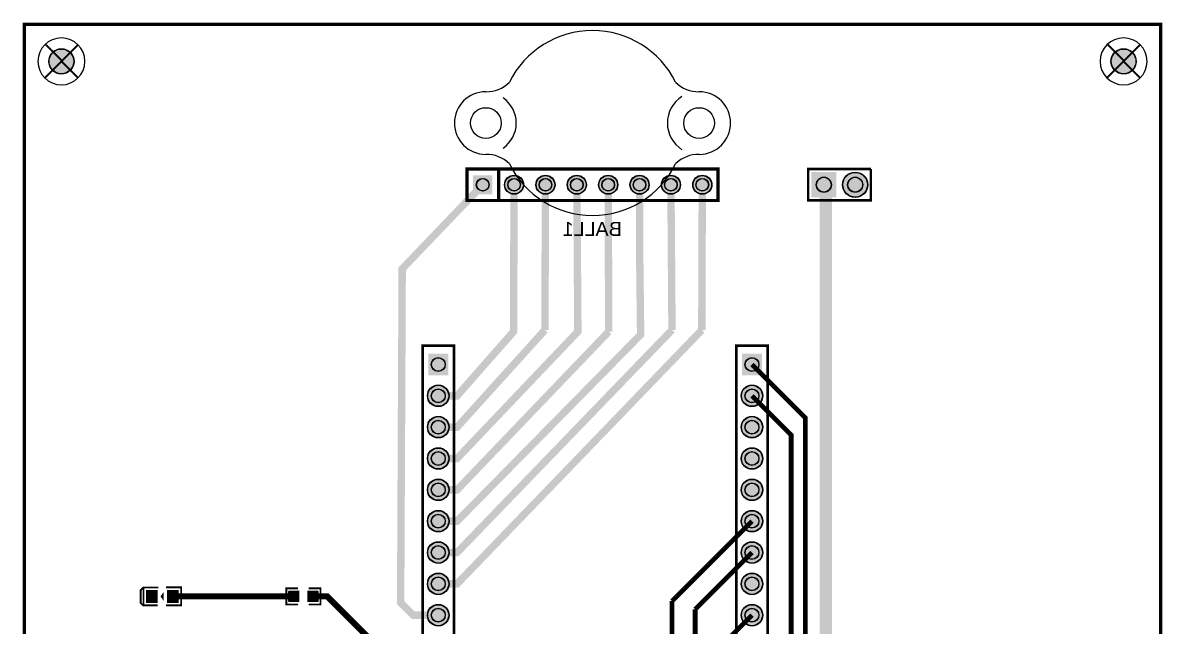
# Model space of a CAD drawing. Header units: millimetres. Extents: x -1 to 107, y -52 to 63.
# Drawn here: x 6.9 to 99.1, y 14.2 to 63.1 of the extents above; entities that cross this region are included whole.
import ezdxf

# ---------------------------------------------------------------- set-up
doc = ezdxf.new("R2010")
doc.units = ezdxf.units.MM
for name, color, linetype, true_color in [('BoardOutLine', 7, 'Continuous', 0xff00ff), ('BottomSilkLayer', 7, 'Continuous', 0x66cc33), ('BottomSolderMaskLayer', 7, 'Continuous', 0xaa00ff), ('Multi-Layer', 7, 'Continuous', 0xc0c0c0), ('TopLayer', 7, 'Continuous', 0xff0000), ('TopPasteMaskLayer', 7, 'Continuous', 0x808080), ('TopSilkLayer', 7, 'Continuous', 0xffcc00), ('TopSolderMaskLayer', 7, 'Continuous', 0x800080)]:
    doc.layers.add(name, color=color, linetype=linetype, true_color=true_color)
doc.styles.get("Standard").update_dxf_attribs({"font": 'arial.ttf'})

msp = doc.modelspace()

# ---------------------------------------------------------------- hatches: boundary and pattern name
at = {"layer": 'BottomSolderMaskLayer'}
for points in [[(8.975, 60, 1), (11.025, 60, 1)], [(94.975, 60, 1), (97.025, 60, 1)], [(43.335, 50.775), (44.885, 50.775), (44.885, 49.225), (43.335, 49.225)], [(45.875, 50, 1), (47.425, 50, 1)], [(48.415, 50, 1), (49.965, 50, 1)], [(50.955, 50, 1), (52.505, 50, 1)], [(53.495, 50, 1), (55.045, 50, 1)], [(56.035, 50, 1), (57.585, 50, 1)], [(58.575, 50, 1), (60.125, 50, 1)], [(61.115, 50, 1), (62.665, 50, 1)], [(70.705, 51.025), (72.755, 51.025), (72.755, 48.975), (70.705, 48.975)], [(73.245, 50, 1), (75.295, 50, 1)], [(41.324, 36.311), (41.324, 34.556), (39.702, 34.556), (39.702, 36.311)], [(66.724, 36.311), (66.724, 34.556), (65.102, 34.556), (65.102, 36.311)], [(39.638, 32.893, 1), (41.388, 32.893, 1)], [(65.038, 32.893, 1), (66.789, 32.893, 1)], [(39.638, 30.353, 1), (41.388, 30.353, 1)], [(65.038, 30.353, 1), (66.789, 30.353, 1)], [(39.638, 27.813, 1), (41.388, 27.813, 1)], [(65.038, 27.813, 1), (66.789, 27.813, 1)], [(39.638, 25.273, 1), (41.388, 25.273, 1)], [(65.038, 25.273, 1), (66.789, 25.273, 1)], [(39.638, 22.733, 1), (41.388, 22.733, 1)], [(65.038, 22.733, 1), (66.789, 22.733, 1)], [(39.638, 20.193, 1), (41.388, 20.193, 1)], [(65.038, 20.193, 1), (66.789, 20.193, 1)], [(39.638, 17.653, 1), (41.388, 17.653, 1)], [(65.038, 17.653, 1), (66.789, 17.653, 1)], [(39.638, 15.113, 1), (41.388, 15.113, 1)], [(65.038, 15.113, 1), (66.789, 15.113, 1)]]:
    msp.add_hatch(color=256, dxfattribs=at).paths.add_polyline_path(points)
at = {"layer": 'Multi-Layer'}
for points in [[(9, 60, 1), (11, 60, 1)], [(95, 60, 1), (97, 60, 1)], [(43.36, 50.75), (44.86, 50.75), (44.86, 49.25), (43.36, 49.25)], [(45.9, 50, 1), (47.4, 50, 1)], [(48.44, 50, 1), (49.94, 50, 1)], [(50.98, 50, 1), (52.48, 50, 1)], [(53.52, 50, 1), (55.02, 50, 1)], [(56.06, 50, 1), (57.56, 50, 1)], [(58.6, 50, 1), (60.1, 50, 1)], [(61.14, 50, 1), (62.64, 50, 1)], [(70.73, 51), (72.73, 51), (72.73, 49), (70.73, 49)], [(73.27, 50, 1), (75.27, 50, 1)], [(41.3, 36.283), (41.3, 34.583), (39.726, 34.583), (39.726, 36.283)], [(66.701, 36.283), (66.701, 34.583), (65.126, 34.583), (65.126, 36.283)], [(39.663, 32.893, 1), (41.363, 32.893, 1)], [(65.063, 32.893, 1), (66.763, 32.893, 1)], [(39.663, 30.353, 1), (41.363, 30.353, 1)], [(65.063, 30.353, 1), (66.763, 30.353, 1)], [(39.663, 27.813, 1), (41.363, 27.813, 1)], [(65.063, 27.813, 1), (66.763, 27.813, 1)], [(39.663, 25.273, 1), (41.363, 25.273, 1)], [(65.063, 25.273, 1), (66.763, 25.273, 1)], [(39.663, 22.733, 1), (41.363, 22.733, 1)], [(65.063, 22.733, 1), (66.763, 22.733, 1)], [(39.663, 20.193, 1), (41.363, 20.193, 1)], [(65.063, 20.193, 1), (66.763, 20.193, 1)], [(39.663, 17.653, 1), (41.363, 17.653, 1)], [(65.063, 17.653, 1), (66.763, 17.653, 1)], [(39.663, 15.113, 1), (41.363, 15.113, 1)], [(65.063, 15.113, 1), (66.763, 15.113, 1)]]:
    msp.add_hatch(color=256, dxfattribs=at).paths.add_polyline_path(points)
at = {"layer": 'TopLayer'}
for points in [[(16.861, 16.137), (16.861, 17.137), (17.761, 17.137), (17.761, 16.137)], [(18.561, 16.137), (18.561, 17.137), (19.461, 17.137), (19.461, 16.137)], [(29.241, 17.069), (29.241, 16.205), (28.435, 16.205), (28.435, 17.069)], [(29.941, 17.069), (29.941, 16.205), (30.748, 16.205), (30.748, 17.069)]]:
    msp.add_hatch(color=256, dxfattribs=at).paths.add_polyline_path(points)
at = {"layer": 'TopPasteMaskLayer'}
for points in [[(16.861, 16.137), (16.861, 17.137), (17.761, 17.137), (17.761, 16.137)], [(18.561, 16.137), (18.561, 17.137), (19.461, 17.137), (19.461, 16.137)], [(28.396, 16.187), (29.196, 16.187), (29.246, 16.237), (29.246, 16.465), (28.876, 16.465), (28.876, 16.795), (29.246, 16.795), (29.246, 17.037), (29.196, 17.087), (28.396, 17.087), (28.346, 17.037), (28.346, 16.237)], [(30.786, 17.087), (29.986, 17.087), (29.936, 17.037), (29.936, 16.809), (30.306, 16.809), (30.306, 16.479), (29.936, 16.479), (29.936, 16.237), (29.986, 16.187), (30.786, 16.187), (30.836, 16.237), (30.836, 17.037)]]:
    msp.add_hatch(color=256, dxfattribs=at).paths.add_polyline_path(points)
at = {"layer": 'TopSilkLayer'}
msp.add_hatch(color=256, dxfattribs=at).paths.add_polyline_path([(18.271, 16.277), (18.281, 16.997), (18.021, 16.637)])
at = {"layer": 'TopSolderMaskLayer'}
for points in [[(8.975, 60, 1), (11.025, 60, 1)], [(94.975, 60, 1), (97.025, 60, 1)], [(43.335, 50.775), (44.885, 50.775), (44.885, 49.225), (43.335, 49.225)], [(45.875, 50, 1), (47.425, 50, 1)], [(48.415, 50, 1), (49.965, 50, 1)], [(50.955, 50, 1), (52.505, 50, 1)], [(53.495, 50, 1), (55.045, 50, 1)], [(56.035, 50, 1), (57.585, 50, 1)], [(58.575, 50, 1), (60.125, 50, 1)], [(61.115, 50, 1), (62.665, 50, 1)], [(70.705, 51.025), (72.755, 51.025), (72.755, 48.975), (70.705, 48.975)], [(73.245, 50, 1), (75.295, 50, 1)], [(41.324, 36.311), (41.324, 34.556), (39.702, 34.556), (39.702, 36.311)], [(66.724, 36.311), (66.724, 34.556), (65.102, 34.556), (65.102, 36.311)], [(39.638, 32.893, 1), (41.388, 32.893, 1)], [(65.038, 32.893, 1), (66.789, 32.893, 1)], [(39.638, 30.353, 1), (41.388, 30.353, 1)], [(65.038, 30.353, 1), (66.789, 30.353, 1)], [(39.638, 27.813, 1), (41.388, 27.813, 1)], [(65.038, 27.813, 1), (66.789, 27.813, 1)], [(39.638, 25.273, 1), (41.388, 25.273, 1)], [(65.038, 25.273, 1), (66.789, 25.273, 1)], [(39.638, 22.733, 1), (41.388, 22.733, 1)], [(65.038, 22.733, 1), (66.789, 22.733, 1)], [(39.638, 20.193, 1), (41.388, 20.193, 1)], [(65.038, 20.193, 1), (66.789, 20.193, 1)], [(39.638, 17.653, 1), (41.388, 17.653, 1)], [(65.038, 17.653, 1), (66.789, 17.653, 1)], [(16.838, 16.109), (16.838, 17.165), (17.784, 17.165), (17.784, 16.109)], [(18.538, 16.109), (18.538, 17.165), (19.484, 17.165), (19.484, 16.109)], [(29.266, 17.094), (29.266, 16.18), (28.409, 16.18), (28.409, 17.094)], [(29.916, 17.094), (29.916, 16.18), (30.773, 16.18), (30.773, 17.094)], [(39.638, 15.113, 1), (41.388, 15.113, 1)], [(65.038, 15.113, 1), (66.789, 15.113, 1)]]:
    msp.add_hatch(color=256, dxfattribs=at).paths.add_polyline_path(points)

# ---------------------------------------------------------------- linework, layer by layer
at = {"layer": 'BoardOutLine', "const_width": 0.254}
msp.add_lwpolyline([(7, 63), (99, 63), (99, -52), (7, -52), (7, 63)], close=True, dxfattribs=at)
at = {"layer": 'BottomSilkLayer'}
for centre, radius, start, end in [((53, 55), 7.497, 26.13083, 153.86917), ((44.429, 60.142), 2.602, 268.56085, 315.00034), ((61.571, 60.142), 2.602, 224.99966, 271.43915), ((44.364, 55), 2.54, 90, 180), ((61.636, 55), 2.54, 0, 90), ((44.364, 55), 2.466, 304.50815, 55.49185), ((61.636, 55), 2.572, 122.90499, 237.09501), ((44.364, 55), 2.54, 180, 270), ((61.636, 55), 2.54, 270, 0), ((44.429, 49.858), 2.602, 44.99966, 91.43915), ((53, 55), 7.497, 206.13083, 333.86917), ((61.571, 49.858), 2.602, 88.56085, 135.00034)]:
    msp.add_arc(centre, radius, start, end, dxfattribs=at)
at = {"layer": 'BottomSolderMaskLayer'}
for centre, radius in [((10, 60), 1.025), ((10, 60), 1.025), ((96, 60), 1.025), ((96, 60), 1.025), ((46.65, 50), 0.775), ((49.19, 50), 0.775), ((51.73, 50), 0.775), ((54.27, 50), 0.775), ((56.81, 50), 0.775), ((59.35, 50), 0.775), ((61.89, 50), 0.775), ((74.27, 50), 1.025), ((44.11, 50), 0.517), ((46.65, 50), 0.517), ((49.19, 50), 0.517), ((51.73, 50), 0.517), ((54.27, 50), 0.517), ((56.81, 50), 0.517), ((59.35, 50), 0.517), ((61.89, 50), 0.517), ((71.73, 50), 0.615), ((74.27, 50), 0.615), ((40.513, 35.433), 0.566), ((65.913, 35.433), 0.566), ((40.513, 32.893), 0.875), ((40.513, 32.893), 0.566), ((65.913, 32.893), 0.875), ((65.913, 32.893), 0.566), ((40.513, 30.353), 0.875), ((40.513, 30.353), 0.566), ((65.913, 30.353), 0.875), ((65.913, 30.353), 0.566), ((40.513, 27.813), 0.875), ((65.913, 27.813), 0.875), ((40.513, 27.813), 0.566), ((65.913, 27.813), 0.566), ((40.513, 25.273), 0.875), ((40.513, 25.273), 0.566), ((65.913, 25.273), 0.875), ((65.913, 25.273), 0.566), ((40.513, 22.733), 0.875), ((40.513, 22.733), 0.566), ((65.913, 22.733), 0.875), ((65.913, 22.733), 0.566), ((40.513, 20.193), 0.875), ((40.513, 20.193), 0.566), ((65.913, 20.193), 0.875), ((65.913, 20.193), 0.566), ((40.513, 17.653), 0.875), ((65.913, 17.653), 0.875), ((40.513, 17.653), 0.566), ((65.913, 17.653), 0.566), ((40.513, 15.113), 0.875), ((65.913, 15.113), 0.875), ((40.513, 15.113), 0.566), ((65.913, 15.113), 0.566)]:
    msp.add_circle(centre, radius, dxfattribs=at)
at = {"layer": 'Multi-Layer'}
for centre, radius in [((10, 60), 1), ((10, 60), 1), ((96, 60), 1), ((96, 60), 1), ((44.364, 55), 1.245), ((61.636, 55), 1.245), ((46.65, 50), 0.75), ((49.19, 50), 0.75), ((51.73, 50), 0.75), ((54.27, 50), 0.75), ((56.81, 50), 0.75), ((59.35, 50), 0.75), ((61.89, 50), 0.75), ((74.27, 50), 1), ((44.11, 50), 0.5), ((46.65, 50), 0.5), ((49.19, 50), 0.5), ((51.73, 50), 0.5), ((54.27, 50), 0.5), ((56.81, 50), 0.5), ((59.35, 50), 0.5), ((61.89, 50), 0.5), ((71.73, 50), 0.6), ((74.27, 50), 0.6), ((40.513, 35.433), 0.55), ((65.913, 35.433), 0.55), ((40.513, 32.893), 0.85), ((40.513, 32.893), 0.55), ((65.913, 32.893), 0.85), ((65.913, 32.893), 0.55), ((40.513, 30.353), 0.85), ((40.513, 30.353), 0.55), ((65.913, 30.353), 0.85), ((65.913, 30.353), 0.55), ((40.513, 27.813), 0.85), ((65.913, 27.813), 0.85), ((40.513, 27.813), 0.55), ((65.913, 27.813), 0.55), ((40.513, 25.273), 0.85), ((65.913, 25.273), 0.85), ((40.513, 25.273), 0.55), ((65.913, 25.273), 0.55), ((40.513, 22.733), 0.85), ((40.513, 22.733), 0.55), ((65.913, 22.733), 0.85), ((65.913, 22.733), 0.55), ((40.513, 20.193), 0.85), ((40.513, 20.193), 0.55), ((65.913, 20.193), 0.85), ((65.913, 20.193), 0.55), ((40.513, 17.653), 0.85), ((65.913, 17.653), 0.85), ((40.513, 17.653), 0.55), ((65.913, 17.653), 0.55), ((40.513, 15.113), 0.85), ((65.913, 15.113), 0.85), ((40.513, 15.113), 0.55), ((65.913, 15.113), 0.55)]:
    msp.add_circle(centre, radius, dxfattribs=at)
at = {"layer": 'TopLayer'}
for points, const_width in [([(40.513, 15.113), (38.481, 15.113), (37.465, 16.129), (37.592, 43.18), (44.11, 50)], 0.6), ([(40.513, 22.733), (42.037, 22.733), (56.896, 37.846), (56.81, 45.215), (56.81, 45.215), (56.81, 50)], 0.6), ([(40.513, 27.813), (42.037, 27.813), (51.816, 38.1), (51.73, 50)], 0.6), ([(40.513, 32.893), (42.037, 32.893), (46.609, 38.1), (46.65, 50)], 0.6), ([(49.19, 50), (49.149, 38.227)], 0.6), ([(54.27, 50), (54.315, 38.097)], 0.6), ([(59.35, 50), (59.436, 38.227)], 0.6), ([(61.89, 50), (61.849, 38.224)], 0.6), ([(71.73, 50), (71.882, 49.848), (71.882, -0.127)], 1), ([(49.149, 38.227), (42.037, 30.353), (40.513, 30.353)], 0.6), ([(59.436, 38.227), (42.037, 20.193), (40.513, 20.193)], 0.6), ([(61.849, 38.224), (42.037, 17.653), (40.513, 17.653)], 0.6), ([(54.315, 38.097), (42.037, 25.273), (40.513, 25.273)], 0.6), ([(65.913, 35.433), (70.231, 31.115), (70.231, -0.561), (70.231, -0.635)], 0.39), ([(69.088, -1.27), (69.088, -1.27), (69.088, 29.718), (65.913, 32.893)], 0.39), ([(59.436, 16.256), (65.913, 22.733)], 0.39), ([(61.313, 15.593), (65.913, 20.193)], 0.39), ([(28.838, 16.637), (19.011, 16.637)], 0.5), ([(30.344, 16.637), (31.525, 16.637), (35.589, 12.573)], 0.5), ([(59.436, -11.049), (59.436, 16.256)], 0.39), ([(61.313, -12.319), (61.313, 15.593)], 0.39), ([(67.838, -13.487), (64.923, -13.487), (63.627, -12.192), (63.627, 12.827), (65.913, 15.113)], 0.39)]:
    msp.add_lwpolyline(points, dxfattribs=dict(at, const_width=const_width))
at = {"layer": 'TopSilkLayer'}
for points, const_width in [([(8.628, 58.679), (8.679, 58.679), (10, 60), (11.321, 61.321), (11.372, 61.321)], 0.152), ([(10, 60.087), (8.73, 61.357), (8.73, 61.371)], 0.152), ([(94.628, 58.679), (94.679, 58.679), (96, 60), (97.321, 61.321), (97.372, 61.321)], 0.152), ([(96, 60.087), (94.73, 61.357), (94.73, 61.371)], 0.152), ([(10, 60), (11.357, 58.643)], 0.152), ([(96, 60), (97.357, 58.643)], 0.152), ([(45.404, 51.27), (45.404, 48.73)], 0.254), ([(75.54, 51.27), (75.54, 48.73), (70.46, 48.73), (70.46, 51.27), (72.365, 51.27)], 0.203), ([(75.54, 51.27), (72.365, 51.27)], 0.203), ([(41.783, 34.798), (41.783, 36.957), (39.243, 36.957), (39.243, -1.651), (41.783, -1.651), (41.783, -1.397)], 0.203), ([(67.183, 34.798), (67.183, 36.957), (64.643, 36.957), (64.643, -1.651), (67.183, -1.651), (67.183, -1.397)], 0.203), ([(41.783, -1.397), (41.783, 34.798)], 0.203), ([(67.183, -1.397), (67.183, 34.798)], 0.203), ([(16.641, 15.907), (16.611, 15.907), (16.411, 16.107), (16.411, 17.127), (16.441, 17.157), (16.641, 17.357)], 0.15), ([(17.791, 15.907), (16.641, 15.907), (16.641, 17.357), (17.841, 17.357)], 0.15), ([(18.461, 17.367), (19.701, 17.367), (19.701, 15.917), (18.461, 15.917)], 0.15), ([(29.165, 17.298), (28.206, 17.298), (28.206, 15.976), (29.165, 15.976)], 0.152), ([(30.017, 17.298), (30.976, 17.298), (30.976, 15.976), (30.017, 15.976)], 0.152)]:
    msp.add_lwpolyline(points, dxfattribs=dict(at, const_width=const_width))
at = {"layer": 'TopSilkLayer', "const_width": 0.254}
msp.add_lwpolyline([(63.16, 51.27), (63.16, 48.73), (42.84, 48.73), (42.84, 51.27), (63.16, 51.27)], close=True, dxfattribs=at)
at = {"layer": 'TopSilkLayer'}
for centre in [(10, 59.998), (96, 59.998)]:
    msp.add_arc(centre, 1.9, 0.07009, 359.92991, dxfattribs=at)
at = {"layer": 'TopSolderMaskLayer'}
for centre, radius in [((10, 60), 1.025), ((10, 60), 1.025), ((96, 60), 1.025), ((96, 60), 1.025), ((46.65, 50), 0.775), ((49.19, 50), 0.775), ((51.73, 50), 0.775), ((54.27, 50), 0.775), ((56.81, 50), 0.775), ((59.35, 50), 0.775), ((61.89, 50), 0.775), ((74.27, 50), 1.025), ((44.11, 50), 0.517), ((46.65, 50), 0.517), ((49.19, 50), 0.517), ((51.73, 50), 0.517), ((54.27, 50), 0.517), ((56.81, 50), 0.517), ((59.35, 50), 0.517), ((61.89, 50), 0.517), ((71.73, 50), 0.615), ((74.27, 50), 0.615), ((40.513, 35.433), 0.566), ((65.913, 35.433), 0.566), ((40.513, 32.893), 0.875), ((40.513, 32.893), 0.566), ((65.913, 32.893), 0.875), ((65.913, 32.893), 0.566), ((40.513, 30.353), 0.875), ((40.513, 30.353), 0.566), ((65.913, 30.353), 0.875), ((65.913, 30.353), 0.566), ((40.513, 27.813), 0.875), ((65.913, 27.813), 0.875), ((40.513, 27.813), 0.566), ((65.913, 27.813), 0.566), ((40.513, 25.273), 0.875), ((40.513, 25.273), 0.566), ((65.913, 25.273), 0.875), ((65.913, 25.273), 0.566), ((40.513, 22.733), 0.875), ((40.513, 22.733), 0.566), ((65.913, 22.733), 0.875), ((65.913, 22.733), 0.566), ((40.513, 20.193), 0.875), ((40.513, 20.193), 0.566), ((65.913, 20.193), 0.875), ((65.913, 20.193), 0.566), ((40.513, 17.653), 0.875), ((65.913, 17.653), 0.875), ((40.513, 17.653), 0.566), ((65.913, 17.653), 0.566), ((40.513, 15.113), 0.875), ((65.913, 15.113), 0.875), ((40.513, 15.113), 0.566), ((65.913, 15.113), 0.566)]:
    msp.add_circle(centre, radius, dxfattribs=at)

# ---------------------------------------------------------------- texts
at = {"layer": 'BottomSilkLayer', "text_generation_flag": 2}
msp.add_text('BALL1', height=1.143, dxfattribs=at).set_placement((55.372, 45.847))

doc.saveas('drawing.dxf')
